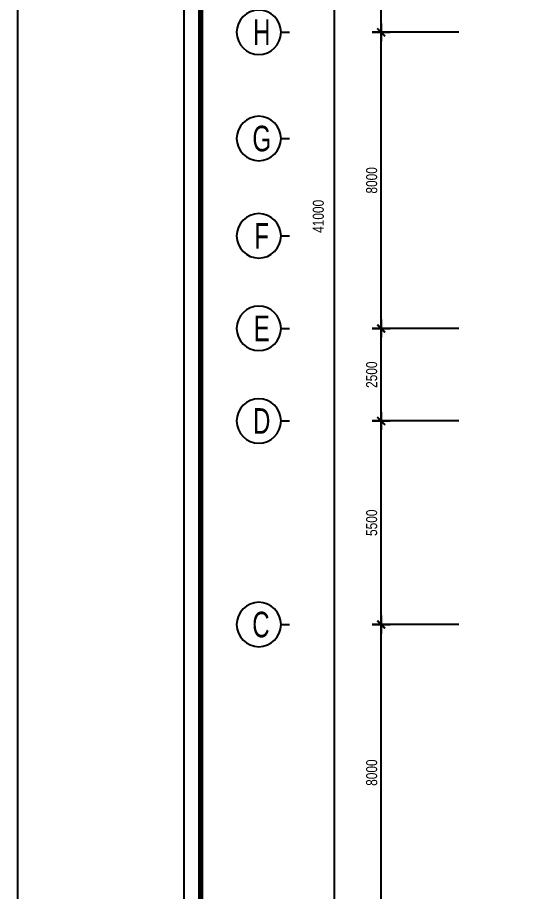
# Model space of a CAD drawing. Header units: metres. Extents: x 352651 to 1421851, y -87441 to -24441.
# Drawn here: x 1065451 to 1079342, y -72072 to -48460 of the extents above; entities that cross this region are included whole.
import ezdxf
from ezdxf.enums import TextEntityAlignment as Align

# ---------------------------------------------------------------- set-up
doc = ezdxf.new("R2010")
doc.units = ezdxf.units.M
doc.header["$LTSCALE"] = 300
doc.header["$MEASUREMENT"] = 0
doc.header["$PDMODE"] = 2
doc.linetypes.add('DASHED2', pattern=[0.375, 0.25, -0.125])
doc.layers.get('0').update_dxf_attribs({"linetype": 'CONTINUOUS'})
doc.layers.get('Defpoints').update_dxf_attribs({"linetype": 'CONTINUOUS'})
for name, color, linetype in [('0-TEXT', 7, 'CONTINUOUS'), ('0-THAY', 7, 'CONTINUOUS'), ('DIM', 1, 'CONTINUOUS'), ('HATCH', 145, 'CONTINUOUS'), ('TEXT', 4, 'CONTINUOUS'), ('THAY', 9, 'CONTINUOUS'), ('TUONG', 7, 'CONTINUOUS')]:
    doc.layers.add(name, color=color, linetype=linetype)
doc.styles.add('CHUKICHTHUOC', font='vnshx.shx', dxfattribs={"width": 0.8, "height": 300, "bigfont": '@extfont2.shx'})
doc.styles.add('CHUTENTRUC', font='VnAvantH.TTF', dxfattribs={"width": 0.8})
doc.dimstyles.new('150', dxfattribs={"dimscale": 150, "dimtxt": 2, "dimasz": 0.1, "dimexe": 1, "dimexo": 0, "dimgap": 0.7, "dimtad": 1, "dimdec": 0, "dimzin": 0, "dimdsep": 46, "dimtxsty": 'CHUKICHTHUOC', "dimblk": 'ARR', "dimcen": 0, "dimdle": 1, "dimclrd": 3, "dimclre": 3, "dimclrt": 3, "dimadec": 0, "dimazin": 0, "dimtfac": 1, "dimtdec": 0, "dimtix": 1, "dimtmove": 2, "dimatfit": 3, "dimldrblk": 'ARR', "dimfxl": 1, "dimtolj": 1, "dimtzin": 0, "dimarcsym": 0})

# ---------------------------------------------------------------- blocks, each defined once
blk = doc.blocks.new('ARR')
at = {"color": 1}
for p, q in [((0, -16), (0, 16)), ((-16, 0), (16, 0))]:
    blk.add_line(p, q, dxfattribs=at)
at = {"color": 3, "const_width": 3.6}
blk.add_lwpolyline([(-7.1, -7.1), (7.1, 7.1)], dxfattribs=at)
blk = doc.blocks.new('*D285')
at = {"layer": 'Defpoints', "color": 0, "transparency": 16777216}
for p in [(1075279, -64860), (1077380, -64860), (1077380, -72860)]:
    blk.add_point(p, dxfattribs=at)
at = {"layer": 'DIM', "color": 3, "lineweight": -2, "transparency": 16777216}
for p, q in [((1077380, -64860), (1075129, -64860)), ((1075279, -72845), (1075279, -64875)), ((1077380, -72860), (1075129, -72860))]:
    blk.add_line(p, q, dxfattribs=at)
at = {"layer": 'DIM', "color": 3, "lineweight": -2, "transparency": 16777216, "xscale": 15, "yscale": 15, "zscale": 15}
for p, rotation in [((1075279, -64860), 90), ((1075279, -72860), 270)]:
    blk.add_blockref('ARR', p, dxfattribs=dict(at, rotation=rotation))
at = {"layer": 'DIM', "color": 3, "transparency": 16777216, "insert": (1075024, -68860), "char_height": 300, "attachment_point": 5, "rotation": 90, "style": 'CHUKICHTHUOC'}
blk.add_mtext('\\A1;8000', dxfattribs=at)
blk = doc.blocks.new('*D287')
at = {"layer": 'Defpoints', "color": 0, "transparency": 16777216}
for p in [(1074020, -34860), (1077380, -34860), (1077380, -75860)]:
    blk.add_point(p, dxfattribs=at)
at = {"layer": 'DIM', "color": 3, "lineweight": -2, "transparency": 16777216}
for p, q in [((1077380, -34860), (1073870, -34860)), ((1074020, -75845), (1074020, -34875)), ((1077380, -75860), (1073870, -75860))]:
    blk.add_line(p, q, dxfattribs=at)
at = {"layer": 'DIM', "color": 3, "lineweight": -2, "transparency": 16777216, "xscale": 15, "yscale": 15, "zscale": 15}
for p, rotation in [((1074020, -34860), 90), ((1074020, -75860), 270)]:
    blk.add_blockref('ARR', p, dxfattribs=dict(at, rotation=rotation))
at = {"layer": 'DIM', "color": 3, "transparency": 16777216, "insert": (1073582, -53832), "char_height": 300, "attachment_point": 5, "rotation": 90, "style": 'CHUKICHTHUOC'}
blk.add_mtext('\\A1;41000', dxfattribs=at)
blk = doc.blocks.new('*D298')
at = {"layer": 'Defpoints', "color": 0, "transparency": 16777216}
for p in [(1075279, -40860), (1077380, -40860), (1077380, -48860)]:
    blk.add_point(p, dxfattribs=at)
at = {"layer": 'DIM', "color": 3, "lineweight": -2, "transparency": 16777216}
for p, q in [((1077380, -40860), (1075129, -40860)), ((1075279, -48845), (1075279, -40875)), ((1077380, -48860), (1075129, -48860))]:
    blk.add_line(p, q, dxfattribs=at)
at = {"layer": 'DIM', "color": 3, "lineweight": -2, "transparency": 16777216, "xscale": 15, "yscale": 15, "zscale": 15}
for p, rotation in [((1075279, -40860), 90), ((1075279, -48860), 270)]:
    blk.add_blockref('ARR', p, dxfattribs=dict(at, rotation=rotation))
at = {"layer": 'DIM', "color": 3, "transparency": 16777216, "insert": (1075024, -44860), "char_height": 300, "attachment_point": 5, "rotation": 90, "style": 'CHUKICHTHUOC'}
blk.add_mtext('\\A1;8000', dxfattribs=at)
blk = doc.blocks.new('*D299')
at = {"layer": 'Defpoints', "color": 0, "transparency": 16777216}
for p in [(1075279, -48860), (1077130, -48860), (1077380, -56860)]:
    blk.add_point(p, dxfattribs=at)
at = {"layer": 'DIM', "color": 3, "lineweight": -2, "transparency": 16777216}
for p, q in [((1077130, -48860), (1075129, -48860)), ((1075279, -56845), (1075279, -48875)), ((1077380, -56860), (1075129, -56860))]:
    blk.add_line(p, q, dxfattribs=at)
at = {"layer": 'DIM', "color": 3, "lineweight": -2, "transparency": 16777216, "xscale": 15, "yscale": 15, "zscale": 15}
for p, rotation in [((1075279, -48860), 90), ((1075279, -56860), 270)]:
    blk.add_blockref('ARR', p, dxfattribs=dict(at, rotation=rotation))
at = {"layer": 'DIM', "color": 3, "transparency": 16777216, "insert": (1075024, -52860), "char_height": 300, "attachment_point": 5, "rotation": 90, "style": 'CHUKICHTHUOC'}
blk.add_mtext('\\A1;8000', dxfattribs=at)
blk = doc.blocks.new('*D300')
at = {"layer": 'Defpoints', "color": 0, "transparency": 16777216}
for p in [(1075279, -59360), (1077380, -59360), (1077380, -64860)]:
    blk.add_point(p, dxfattribs=at)
at = {"layer": 'DIM', "color": 3, "lineweight": -2, "transparency": 16777216}
for p, q in [((1077380, -59360), (1075129, -59360)), ((1075279, -64845), (1075279, -59375)), ((1077380, -64860), (1075129, -64860))]:
    blk.add_line(p, q, dxfattribs=at)
at = {"layer": 'DIM', "color": 3, "lineweight": -2, "transparency": 16777216, "xscale": 15, "yscale": 15, "zscale": 15}
for p, rotation in [((1075279, -59360), 90), ((1075279, -64860), 270)]:
    blk.add_blockref('ARR', p, dxfattribs=dict(at, rotation=rotation))
at = {"layer": 'DIM', "color": 3, "transparency": 16777216, "insert": (1075024, -62110), "char_height": 300, "attachment_point": 5, "rotation": 90, "style": 'CHUKICHTHUOC'}
blk.add_mtext('\\A1;5500', dxfattribs=at)
blk = doc.blocks.new('*D301')
at = {"layer": 'Defpoints', "color": 0, "transparency": 16777216}
for p in [(1075279, -56860), (1077380, -56860), (1077380, -59360)]:
    blk.add_point(p, dxfattribs=at)
at = {"layer": 'DIM', "color": 3, "lineweight": -2, "transparency": 16777216}
for p, q in [((1077380, -56860), (1075129, -56860)), ((1075279, -59345), (1075279, -56875)), ((1077380, -59360), (1075129, -59360))]:
    blk.add_line(p, q, dxfattribs=at)
at = {"layer": 'DIM', "color": 3, "lineweight": -2, "transparency": 16777216, "xscale": 15, "yscale": 15, "zscale": 15}
for p, rotation in [((1075279, -56860), 90), ((1075279, -59360), 270)]:
    blk.add_blockref('ARR', p, dxfattribs=dict(at, rotation=rotation))
at = {"layer": 'DIM', "color": 3, "transparency": 16777216, "insert": (1075024, -58110), "char_height": 300, "attachment_point": 5, "rotation": 90, "style": 'CHUKICHTHUOC'}
blk.add_mtext('\\A1;2500', dxfattribs=at)
blk = doc.blocks.new('TENTRUC')
at = {"layer": '0-THAY'}
blk.add_line((0, -1.4), (0, -0.4), dxfattribs=at)
blk.add_circle((0, -4), 2.6, dxfattribs=at)
at = {"layer": '0-TEXT', "style": 'CHUTENTRUC', "width": 0.7}
blk.add_attdef('E5', text='', height=3, dxfattribs=at).set_placement((0, -4), align=Align.MIDDLE_CENTER)

msp = doc.modelspace()

# ---------------------------------------------------------------- linework, layer by layer
for const_width in [150, 51.9]:
    msp.add_lwpolyline([(1070400.9, -85490.5), (1152600.9, -85490.5), (1152600.9, -26390.5), (1070400.9, -26390.5)], close=True, dxfattribs=dict(const_width=const_width))
at = {"layer": 'Defpoints', "linetype": 'DASHED2'}
msp.add_lwpolyline([(1065450.9, -87440.5), (1154550.9, -87440.5), (1154550.9, -24440.5), (1065450.9, -24440.5)], close=True, dxfattribs=at)
msp.add_lwpolyline([(1065450.9, -87440.5), (1154550.9, -87440.5), (1154550.9, -24440.5), (1065450.9, -24440.5)], close=True, dxfattribs=at)
at = {"layer": 'HATCH', "linetype": 'ByBlock'}
msp.add_lwpolyline([(1069950.9, -85940.5), (1153050.9, -85940.5), (1153050.9, -25940.5), (1069950.9, -25940.5)], close=True, dxfattribs=at)
at = {"layer": 'THAY', "linetype": 'ByBlock'}
msp.add_lwpolyline([(1069950.9, -85940.5), (1153050.9, -85940.5), (1153050.9, -25940.5), (1069950.9, -25940.5)], close=True, dxfattribs=at)
at = {"layer": 'TUONG'}
msp.add_lwpolyline([(1065450.9, -87440.5), (1154550.9, -87440.5), (1154550.9, -24440.5), (1065450.9, -24440.5)], close=True, dxfattribs=at)

# ---------------------------------------------------------------- block references
at = {"layer": 'TEXT'}
ref = msp.add_blockref('TENTRUC', (1072896.1, -48859.6), dxfattribs=dict(at, xscale=-230.7692307692487, yscale=230.7692307692487, zscale=230.7692307692917, rotation=270))
ref.add_attrib('E5', 'h', dxfattribs={"layer": '0-TEXT', "height": 692.3, "style": 'CHUTENTRUC', "width": 0.7}).set_placement((1072051.8, -48859.6), align=Align.MIDDLE_CENTER)
ref = msp.add_blockref('TENTRUC', (1072896.1, -51729.6), dxfattribs=dict(at, xscale=-230.7692307692487, yscale=230.7692307692487, zscale=230.7692307692917, rotation=270))
ref.add_attrib('E5', 'g', dxfattribs={"layer": '0-TEXT', "height": 692.3, "style": 'CHUTENTRUC', "width": 0.7}).set_placement((1072051.8, -51729.6), align=Align.MIDDLE_CENTER)
ref = msp.add_blockref('TENTRUC', (1072896.1, -54359.6), dxfattribs=dict(at, xscale=-230.7692307692487, yscale=230.7692307692487, zscale=230.7692307692917, rotation=270))
ref.add_attrib('E5', 'f', dxfattribs={"layer": '0-TEXT', "height": 692.3, "style": 'CHUTENTRUC', "width": 0.7}).set_placement((1072051.8, -54359.6), align=Align.MIDDLE_CENTER)
ref = msp.add_blockref('TENTRUC', (1072896.1, -56859.6), dxfattribs=dict(at, xscale=-230.7692307692487, yscale=230.7692307692487, zscale=230.7692307692917, rotation=270))
ref.add_attrib('E5', 'e', dxfattribs={"layer": '0-TEXT', "height": 692.3, "style": 'CHUTENTRUC', "width": 0.7}).set_placement((1072051.8, -56859.6), align=Align.MIDDLE_CENTER)
ref = msp.add_blockref('TENTRUC', (1072896.1, -59359.6), dxfattribs=dict(at, xscale=-230.7692307692487, yscale=230.7692307692487, zscale=230.7692307692917, rotation=270))
ref.add_attrib('E5', 'd', dxfattribs={"layer": '0-TEXT', "height": 692.3, "style": 'CHUTENTRUC', "width": 0.7}).set_placement((1072051.8, -59359.6), align=Align.MIDDLE_CENTER)
ref = msp.add_blockref('TENTRUC', (1072896.1, -64859.6), dxfattribs=dict(at, xscale=-230.7692307692487, yscale=230.7692307692487, zscale=230.7692307692917, rotation=270))
ref.add_attrib('E5', 'c', dxfattribs={"layer": '0-TEXT', "height": 692.3, "style": 'CHUTENTRUC', "width": 0.7}).set_placement((1072030, -64859.6), align=Align.MIDDLE_CENTER)

# ---------------------------------------------------------------- dimensions: what is measured, and where the dimension line sits
at = {"layer": 'DIM'}
dim = msp.add_linear_dim(base=(1074019.5, -34859.6), p1=(1077379.8, -75859.6), p2=(1077379.8, -34859.6), angle=90, dimstyle='150', dxfattribs=at)
dim.commit()
dim.dimension.update_dxf_attribs({"geometry": '*D287', "text_midpoint": (1073582, -53831.9), "dimtype": 160})
for base, p1, p2, picture, middle in [((1075278.7, -40859.6), (1077379.8, -48859.6), (1077379.8, -40859.6), '*D298', (1075023.7, -44859.6)), ((1075278.7, -48859.6), (1077379.8, -56859.6), (1077129.8, -48859.6), '*D299', (1075023.7, -52859.6)), ((1075278.7, -56859.6), (1077379.8, -59359.6), (1077379.8, -56859.6), '*D301', (1075023.7, -58109.6)), ((1075278.7, -59359.6), (1077379.8, -64859.6), (1077379.8, -59359.6), '*D300', (1075023.7, -62109.6)), ((1075278.7, -64859.6), (1077379.8, -72859.6), (1077379.8, -64859.6), '*D285', (1075023.7, -68859.6))]:
    dim = msp.add_linear_dim(base=base, p1=p1, p2=p2, angle=90, dimstyle='150', dxfattribs=at)
    dim.commit()
    dim.dimension.update_dxf_attribs({"geometry": picture, "text_midpoint": middle})

doc.saveas('drawing.dxf')
